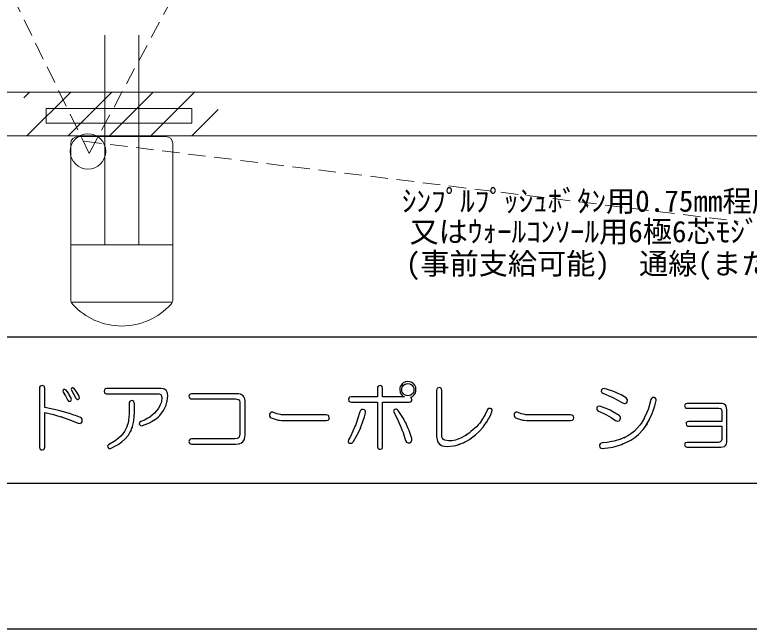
# Model space of a CAD drawing. Units: millimetres, scale not verified. Extents: x -6147 to 6028, y -4263 to 4212.
# Drawn here: x -4529 to -3018, y -4263 to -2998 of the extents above; entities that cross this region are included whole.
import ezdxf
from ezdxf.enums import TextEntityAlignment as Align

# ---------------------------------------------------------------- set-up
doc = ezdxf.new("R2010")
doc.units = ezdxf.units.MM
doc.header["$LTSCALE"] = 30
doc.linetypes.add('DASHED1', pattern=[1.8, 1.2, -0.6])
doc.layers.add('0-0', color=4, linetype='Continuous')
doc.layers.add('0-3__0-0_枠線', color=7, linetype='Continuous')
for name, color, linetype, lineweight in [('0-2__2-4_', 7, 'Continuous', 18), ('0-4__7-0_ジャムアングル', 7, 'Continuous', 18), ('0-9__A-2_', 7, 'Continuous', 18), ('0-C__A-3_', 7, 'Continuous', 18), ('0-D__2-3_配線', 7, 'DASHED1', 18), ('1-0__A-0_', 7, 'Continuous', 18)]:
    doc.layers.add(name, color=color, linetype=linetype, lineweight=lineweight)
doc.styles.add('ＭＳ ゴシック', font='')
doc.styles.get('ＭＳ ゴシック').set_extended_font_data('MS Gothic')

msp = doc.modelspace()

# ---------------------------------------------------------------- linework, layer by layer
at = {"layer": '0-0', "color": 6}
for p, q in [((-6146.7, -3660.83), (6027.78, -3660.83)), ((-6146.7, -3961.84), (-1050.14, -3961.84)), ((6027.78, -4262.86), (-6146.7, -4262.86))]:
    msp.add_line(p, q, dxfattribs=at)
at = {"layer": '0-2__2-4_', "color": 5}
for p, q in [((-4510.66, -3169.25), (-4498.93, -3157.51)), ((-4504.08, -3247.51), (-4414.08, -3157.51)), ((-4419.22, -3247.51), (-4329.22, -3157.51)), ((-4334.37, -3247.51), (-4244.37, -3157.51)), ((-4249.52, -3247.51), (-4159.52, -3157.51)), ((-4164.67, -3247.51), (-4110.66, -3193.51))]:
    msp.add_line(p, q, dxfattribs=at)
at = {"layer": '0-3__0-0_枠線'}
msp.add_line((-4293.62, -3796.08), (-4293.92, -3798.92), dxfattribs=at)
for points in [[(-4478.32, -3767.32), (-4478.32, -3887.74), (-4477.57, -3891.32), (-4476.97, -3892.21), (-4475.34, -3893.4), (-4472.95, -3893.7), (-4469.67, -3892.81), (-4468.93, -3892.21), (-4467.88, -3890.42), (-4467.59, -3887.74), (-4467.59, -3816.8), (-4449.55, -3820.97), (-4443.59, -3822.61), (-4431.82, -3826.19), (-4432.86, -3825.89), (-4420.04, -3830.36), (-4415.87, -3831.85), (-4407.38, -3835.28), (-4399.03, -3838.86), (-4395.01, -3839.3), (-4393.96, -3839.01), (-4392.03, -3837.81), (-4390.68, -3835.88), (-4390.39, -3831.85), (-4390.68, -3830.66), (-4392.03, -3828.57), (-4394.26, -3826.93), (-4403.95, -3823.06), (-4407.38, -3821.87), (-4414.38, -3819.63), (-4421.68, -3817.4), (-4436.29, -3813.37), (-4441.8, -3812.03), (-4454.02, -3809.35), (-4467.59, -3806.67), (-4467.59, -3767.32), (-4468.33, -3763.74), (-4468.93, -3762.85), (-4470.56, -3761.81), (-4472.95, -3761.36)], [(-4472.95, -3761.36), (-4476.23, -3762.25), (-4476.97, -3762.85), (-4478.02, -3764.79), (-4478.32, -3767.32)], [(-3783.05, -3784.61), (-3836.7, -3784.61), (-3840.28, -3785.35), (-3841.17, -3785.95), (-3842.22, -3787.59), (-3842.66, -3789.97), (-3841.77, -3793.25), (-3841.17, -3794), (-3839.23, -3795.04), (-3836.7, -3795.34), (-3783.05, -3795.34), (-3783.05, -3886.55), (-3782.3, -3890.12), (-3781.71, -3891.02), (-3780.07, -3892.21), (-3777.69, -3892.51), (-3774.41, -3891.61), (-3773.66, -3891.02), (-3772.62, -3889.23), (-3772.32, -3886.55), (-3772.32, -3795.34), (-3718.07, -3795.34), (-3714.49, -3794.59), (-3713.6, -3794), (-3712.41, -3792.36), (-3712.11, -3789.97), (-3712.71, -3787.29), (-3714.49, -3785.21), (-3711.22, -3783.71), (-3708.53, -3781.63), (-3705.55, -3777.75), (-3704.96, -3776.26), (-3704.06, -3773.13), (-3703.77, -3769.71), (-3704.36, -3764.64), (-3704.96, -3763.15), (-3706.45, -3760.32), (-3708.53, -3757.78), (-3712.41, -3754.95), (-3713.9, -3754.21)], [(-3713.9, -3754.21), (-3717.03, -3753.31), (-3720.46, -3753.01), (-3725.52, -3753.76), (-3727.01, -3754.21), (-3729.85, -3755.7), (-3732.38, -3757.78), (-3735.21, -3761.66), (-3735.96, -3763.15), (-3736.85, -3766.28), (-3737.15, -3769.71), (-3736.4, -3774.77), (-3735.96, -3776.26), (-3734.47, -3779.09), (-3732.38, -3781.63), (-3729.99, -3783.57), (-3727.61, -3784.61), (-3772.32, -3784.61), (-3772.32, -3767.32), (-3773.06, -3763.74), (-3773.66, -3762.85), (-3775.3, -3761.81), (-3777.69, -3761.36), (-3780.96, -3762.25), (-3781.71, -3762.85), (-3782.75, -3764.79), (-3783.05, -3767.32), (-3783.05, -3784.61)], [(-4233.71, -3767.32), (-4340.42, -3767.32), (-4343.25, -3768.07), (-4343.99, -3768.66), (-4344.89, -3770.3), (-4345.18, -3772.69), (-4344.44, -3775.97), (-4343.99, -3776.71), (-4342.5, -3777.75), (-4340.42, -3778.05), (-4236.69, -3778.05), (-4232.37, -3778.5), (-4228.94, -3779.84), (-4227.15, -3782.22), (-4226.56, -3785.8), (-4227.6, -3793.85), (-4228.34, -3796.53), (-4230.58, -3802.05), (-4230.28, -3801.6), (-4233.56, -3807.71), (-4234.9, -3809.8), (-4238.03, -3813.82), (-4241.46, -3817.99), (-4251.59, -3826.34), (-4255.17, -3828.57), (-4262.47, -3832.45), (-4270.07, -3835.28), (-4272.61, -3837.52), (-4273.05, -3840.65), (-4271.26, -3843.03), (-4270.52, -3843.48), (-4268.73, -3843.92), (-4266.5, -3843.63), (-4255.47, -3839.45), (-4252.04, -3837.96), (-4245.63, -3834.53), (-4246.23, -3834.83), (-4239.82, -3830.66), (-4237.88, -3829.17), (-4234.16, -3826.04)], [(-4234.16, -3826.04), (-4230.73, -3822.76), (-4223.43, -3812.92), (-4221.64, -3809.65), (-4218.36, -3802.79), (-4218.66, -3803.39), (-4216.27, -3795.64), (-4215.68, -3793.1), (-4214.93, -3787.74), (-4214.63, -3782.22), (-4215.08, -3776.86), (-4215.38, -3775.37), (-4216.27, -3773.13), (-4217.61, -3771.49), (-4221.49, -3768.96), (-4223.43, -3768.36), (-4228.05, -3767.62), (-4233.71, -3767.32)], [(-4073.75, -3778.05), (-4165.56, -3778.05), (-4168.54, -3778.8), (-4169.28, -3779.39), (-4170.32, -3781.03), (-4170.92, -3783.42), (-4169.88, -3786.7), (-4169.28, -3787.44), (-4167.64, -3788.48), (-4165.56, -3788.78), (-4074.95, -3788.78), (-4069.43, -3789.68), (-4068.24, -3790.42), (-4066.6, -3792.51), (-4066, -3795.34), (-4066, -3861.51), (-4067.49, -3867.32), (-4068.69, -3868.66), (-4071.96, -3870.45), (-4076.73, -3871.05), (-4165.56, -3871.05), (-4168.54, -3871.79), (-4169.28, -3872.39), (-4170.32, -3874.03), (-4170.92, -3876.41), (-4169.88, -3879.69), (-4169.28, -3880.44), (-4167.64, -3881.48), (-4165.56, -3881.78), (-4074.35, -3881.78), (-4067.79, -3881.18), (-4066, -3880.59), (-4062.72, -3879.09), (-4060.04, -3877.01), (-4057.06, -3872.84), (-4056.46, -3871.2), (-4055.57, -3867.47), (-4055.27, -3863.3), (-4055.27, -3792.95), (-4055.87, -3788.33)], [(-4055.87, -3788.33), (-4056.32, -3786.99), (-4057.66, -3784.46), (-4059.44, -3782.22), (-4063.47, -3779.69), (-4065.11, -3779.09), (-4068.98, -3778.35), (-4073.75, -3778.05)], [(-3572.72, -3838.41), (-3576.15, -3842.28), (-3579.58, -3846.01), (-3590.75, -3856.14), (-3594.63, -3859.12), (-3601.93, -3864.19), (-3599.55, -3862.7), (-3609.38, -3868.36), (-3608.49, -3867.92), (-3619.22, -3872.39), (-3622.65, -3873.43), (-3629.8, -3874.77), (-3636.81, -3875.22), (-3644.55, -3873.88), (-3647.09, -3872.24), (-3649.17, -3869.56), (-3649.62, -3868.51), (-3650.37, -3866.13), (-3650.52, -3863.3), (-3650.52, -3771.49), (-3651.26, -3767.92), (-3651.86, -3767.02), (-3653.5, -3765.98), (-3655.88, -3765.53), (-3659.16, -3766.43), (-3659.9, -3767.02), (-3660.95, -3768.96), (-3661.25, -3771.49)], [(-3661.25, -3771.49), (-3661.25, -3866.28), (-3659.76, -3875.37), (-3658.71, -3877.75), (-3655.58, -3881.78), (-3655.88, -3881.48), (-3651.11, -3884.61), (-3649.17, -3885.35), (-3644.85, -3886.25), (-3639.78, -3886.55), (-3626.37, -3885.35), (-3621.9, -3884.46), (-3613.26, -3881.93), (-3616.09, -3882.82), (-3604.61, -3878.35), (-3605.66, -3878.8), (-3593.44, -3871.94), (-3589.41, -3869.11), (-3581.36, -3862.85), (-3573.61, -3855.55), (-3565.72, -3846.76), (-3563.18, -3843.48), (-3558.56, -3836.77), (-3559.01, -3837.37), (-3554.24, -3829.47), (-3552.75, -3826.79), (-3550.07, -3820.97), (-3547.39, -3815.01), (-3546.94, -3811.88), (-3547.24, -3810.99), (-3548.43, -3809.5), (-3550.37, -3808.45), (-3553.94, -3808.45), (-3556.33, -3810.84), (-3561.24, -3821.12), (-3563.18, -3824.4), (-3566.91, -3830.66), (-3566.61, -3830.06), (-3571.23, -3836.47), (-3572.72, -3838.41)], [(-4293.92, -3798.92), (-4293.92, -3819.78), (-4295.11, -3833.49), (-4296, -3837.81), (-4298.54, -3845.86), (-4298.24, -3845.12), (-4302.11, -3853.16), (-4303.6, -3855.85), (-4307.18, -3860.62), (-4311.2, -3865.09), (-4319.7, -3872.69), (-4322.83, -3874.92), (-4329.24, -3879.24), (-4336.24, -3882.97), (-4338.18, -3885.21), (-4338.03, -3888.33), (-4335.65, -3890.72), (-4332.07, -3890.72), (-4320.3, -3884.91), (-4316.57, -3882.52), (-4309.27, -3877.16), (-4302.26, -3871.05), (-4295.56, -3863.3), (-4293.77, -3860.32), (-4290.34, -3854.06), (-4291.38, -3856.29), (-4287.66, -3847.2), (-4287.96, -3848.1), (-4284.98, -3837.22), (-4284.38, -3833.34), (-4283.49, -3825), (-4283.19, -3816.2), (-4283.19, -3798.92), (-4283.93, -3794.89), (-4284.53, -3794), (-4286.17, -3792.81), (-4288.55, -3792.36), (-4291.83, -3793.25), (-4292.58, -3794), (-4293.62, -3796.08)], [(-3220.32, -3789.97), (-3224.49, -3805.77), (-3226.28, -3810.69), (-3228.67, -3816.95), (-3234.18, -3828.72), (-3233.58, -3827.68), (-3240.44, -3839.16), (-3242.97, -3842.58), (-3248.49, -3849.14), (-3254.3, -3854.95), (-3264.43, -3862.4), (-3268.01, -3864.49), (-3275.76, -3868.51), (-3273.08, -3867.32), (-3284.1, -3871.94), (-3283.06, -3871.49), (-3296.03, -3875.52), (-3300.65, -3876.56), (-3310.34, -3878.2), (-3320.47, -3879.39), (-3324.05, -3880.59), (-3324.94, -3881.18), (-3325.98, -3882.97), (-3326.43, -3885.35), (-3325.54, -3888.33), (-3324.94, -3889.08), (-3323, -3890.12), (-3320.47, -3890.72), (-3303.78, -3888.78), (-3298.41, -3887.74), (-3291.55, -3885.95), (-3278.29, -3881.63), (-3279.48, -3882.08), (-3266.07, -3875.97), (-3261.75, -3873.58), (-3253.7, -3868.22), (-3245.95, -3862.11), (-3236.41, -3851.67), (-3233.43, -3847.95), (-3228.07, -3839.75)], [(-3228.07, -3839.75), (-3229.86, -3842.58), (-3223.15, -3831.11), (-3223.75, -3832.15), (-3217.49, -3818.44), (-3215.7, -3813.52), (-3212.42, -3803.24), (-3209.59, -3792.36), (-3209.59, -3789.23), (-3210.04, -3788.33), (-3211.53, -3786.84), (-3213.76, -3785.8), (-3217.19, -3786.1), (-3218.08, -3786.55), (-3219.42, -3787.89), (-3220.32, -3789.97)], [(-3076.46, -3798.32), (-3145.61, -3798.32), (-3148.89, -3799.06), (-3149.63, -3799.51), (-3150.68, -3801), (-3150.98, -3803.09), (-3150.23, -3806.07), (-3149.63, -3806.67), (-3147.99, -3807.56), (-3145.61, -3807.86), (-3080.63, -3807.86), (-3077.05, -3808.75), (-3076.16, -3809.35), (-3074.97, -3811.29), (-3074.67, -3813.82), (-3074.67, -3835.28), (-3142.63, -3835.28), (-3145.91, -3836.02), (-3146.65, -3836.47), (-3147.69, -3837.96), (-3147.99, -3840.05), (-3147.25, -3843.03), (-3146.65, -3843.63), (-3145.01, -3844.52), (-3142.63, -3844.82), (-3074.67, -3844.82), (-3074.67, -3872.24), (-3075.56, -3875.82), (-3076.31, -3876.71), (-3078.39, -3877.9), (-3081.23, -3878.2), (-3145.61, -3878.2), (-3148.89, -3878.95), (-3149.63, -3879.39), (-3150.68, -3880.88), (-3150.98, -3882.97), (-3150.23, -3885.95), (-3149.63, -3886.55), (-3147.99, -3887.44), (-3145.61, -3887.74)], [(-3145.61, -3887.74), (-3076.46, -3887.74), (-3069.31, -3886.4), (-3067.07, -3884.76), (-3065.13, -3882.08), (-3064.68, -3881.03), (-3064.09, -3878.65), (-3063.94, -3875.82), (-3063.94, -3810.24), (-3065.43, -3803.39), (-3067.07, -3801.3), (-3069.9, -3799.51), (-3070.94, -3799.06), (-3073.48, -3798.47), (-3076.46, -3798.32)]]:
    msp.add_lwpolyline(points, dxfattribs=at)
for points in [[(-3707.94, -3769.71), (-3708.38, -3773.43), (-3708.83, -3774.62), (-3709.87, -3776.71), (-3711.51, -3778.65), (-3714.49, -3780.88), (-3715.54, -3781.33), (-3717.92, -3782.07), (-3720.46, -3782.22), (-3724.18, -3781.78), (-3725.37, -3781.33), (-3727.46, -3780.29), (-3729.4, -3778.65), (-3731.63, -3775.67), (-3732.08, -3774.62), (-3732.68, -3772.24), (-3732.97, -3769.71), (-3732.53, -3765.98), (-3732.08, -3764.79), (-3730.89, -3762.7), (-3729.4, -3760.76), (-3726.42, -3758.53), (-3725.37, -3758.08), (-3722.99, -3757.49), (-3720.46, -3757.19), (-3716.73, -3757.63), (-3715.54, -3758.08), (-3713.45, -3759.27), (-3711.51, -3760.76), (-3709.28, -3763.74), (-3708.83, -3764.79), (-3708.09, -3767.17)], [(-4420.49, -3790.57), (-4418.55, -3793.25), (-4417.96, -3793.7), (-4416.62, -3794), (-4415.13, -3793.55), (-4413.19, -3792.06), (-4412.89, -3791.32), (-4412.74, -3789.38), (-4413.34, -3786.99), (-4417.06, -3780.29), (-4418.26, -3778.2), (-4420.79, -3774.33), (-4423.47, -3770.9), (-4426, -3769.41), (-4428.84, -3769.71), (-4430.18, -3772.24), (-4429.43, -3775.07), (-4424.81, -3782.22)], [(-4403.8, -3786.99), (-4401.86, -3789.53), (-4401.12, -3789.97), (-4399.48, -3790.12), (-4397.84, -3789.38), (-4396.05, -3786.99), (-4396.65, -3783.42), (-4400.67, -3776.11), (-4402.01, -3773.88), (-4404.69, -3770), (-4407.38, -3766.73), (-4409.46, -3765.68), (-4412.15, -3766.13), (-4413.49, -3768.51), (-4412.74, -3770.9), (-4408.12, -3778.5)], [(-3319.28, -3776.86), (-3303.48, -3783.57), (-3298.41, -3786.1), (-3288.43, -3791.46), (-3278.74, -3797.13), (-3275.01, -3798.32), (-3273.82, -3798.32), (-3271.74, -3797.57), (-3269.8, -3795.94), (-3268.6, -3791.76), (-3268.75, -3790.57), (-3269.65, -3788.33), (-3271.59, -3786.4), (-3281.57, -3780.58), (-3285.15, -3778.8), (-3292.75, -3775.37), (-3292, -3775.67), (-3300.65, -3772.24), (-3303.63, -3771.2), (-3309.89, -3769.26), (-3316.3, -3767.32), (-3319.87, -3767.77), (-3322.26, -3770.3), (-3322.41, -3773.43), (-3322.11, -3774.33), (-3321.07, -3775.82)], [(-3329.41, -3813.22), (-3316.15, -3819.18), (-3311.68, -3821.57), (-3302.44, -3827.08), (-3293.05, -3833.49), (-3289.32, -3834.68), (-3288.13, -3834.68), (-3286.04, -3833.94), (-3284.1, -3832.3), (-3282.91, -3828.42), (-3283.06, -3827.23), (-3283.95, -3825), (-3285.89, -3822.76), (-3298.41, -3815.16), (-3304.52, -3812.03), (-3312.27, -3808.6), (-3314.81, -3807.56), (-3325.83, -3803.68), (-3329.41, -3804.13), (-3331.79, -3806.67), (-3331.79, -3810.39)], [(-3888.76, -3821.57), (-3973.41, -3821.57), (-3980.56, -3821.27), (-3982.65, -3820.97), (-3986.52, -3820.23), (-3990.1, -3819.18), (-3998.45, -3816.2), (-4001.58, -3816.2), (-4002.47, -3816.65), (-4003.96, -3818.14), (-4005, -3820.38), (-4005.15, -3823.36), (-4004.85, -3824.25), (-4003.81, -3826.04), (-4002.02, -3827.53), (-3993.68, -3830.51), (-3986.97, -3832.3), (-3984.59, -3832.75), (-3979.52, -3833.34), (-3974.01, -3833.49), (-3888.76, -3833.49), (-3884.73, -3832.6), (-3883.84, -3832), (-3882.65, -3830.21), (-3882.2, -3827.53), (-3883.1, -3823.95), (-3883.84, -3823.06), (-3885.93, -3822.02)], [(-3819.41, -3815.01), (-3823.74, -3830.21), (-3825.38, -3835.28), (-3829.1, -3845.26), (-3828.8, -3844.37), (-3833.42, -3855.1), (-3838.79, -3865.83), (-3842.66, -3872.84), (-3843.26, -3876.11), (-3843.11, -3877.01), (-3842.36, -3878.65), (-3840.87, -3879.99), (-3837.15, -3879.99), (-3836.11, -3879.69), (-3834.17, -3878.5), (-3832.53, -3876.41), (-3824.48, -3862.4), (-3822.1, -3857.63), (-3817.48, -3847.65), (-3817.92, -3848.54), (-3813.45, -3837.22), (-3812.11, -3833.34), (-3809.73, -3825.44), (-3807.49, -3817.4), (-3807.64, -3813.67), (-3808.09, -3812.63), (-3809.73, -3811.14), (-3812.26, -3810.24), (-3815.84, -3810.69), (-3816.73, -3811.14), (-3818.22, -3812.78)], [(-3749.07, -3816.2), (-3742.22, -3829.17), (-3740.13, -3833.79), (-3735.96, -3843.48), (-3736.25, -3842.58), (-3731.93, -3853.76), (-3730.44, -3857.63), (-3727.76, -3865.68), (-3725.23, -3874.03), (-3722.99, -3877.46), (-3721.95, -3878.2), (-3719.56, -3878.95), (-3716.88, -3878.8), (-3713.45, -3876.86), (-3712.71, -3875.82), (-3711.96, -3873.43), (-3712.11, -3870.45), (-3718.07, -3853.61), (-3720.31, -3848.25), (-3724.93, -3838.11), (-3724.48, -3839.01), (-3729.99, -3828.57), (-3731.93, -3825.15), (-3735.96, -3818.74), (-3740.13, -3812.63), (-3742.81, -3810.39), (-3743.71, -3809.94), (-3745.49, -3809.8), (-3747.28, -3810.24), (-3749.22, -3811.88), (-3749.52, -3812.63), (-3749.67, -3814.27)], [(-3385.64, -3821.57), (-3470.29, -3821.57), (-3477.44, -3821.27), (-3479.53, -3820.97), (-3483.41, -3820.23), (-3486.98, -3819.18), (-3495.33, -3816.2), (-3498.46, -3816.2), (-3499.35, -3816.65), (-3500.84, -3818.14), (-3501.89, -3820.38), (-3502.03, -3823.36), (-3501.74, -3824.25), (-3500.69, -3826.04), (-3498.9, -3827.53), (-3490.56, -3830.51), (-3483.85, -3832.3), (-3481.47, -3832.75), (-3476.4, -3833.34), (-3470.89, -3833.49), (-3385.64, -3833.49), (-3381.62, -3832.6), (-3380.72, -3832), (-3379.53, -3830.21), (-3379.08, -3827.53), (-3379.98, -3823.95), (-3380.72, -3823.06), (-3382.81, -3822.02)]]:
    msp.add_lwpolyline(points, close=True, dxfattribs=at)
at = {"layer": '0-4__7-0_ジャムアングル'}
for p, q in [((-6112.52, -3157.51), (-2839.51, -3157.51)), ((-6112.52, -3247.51), (-2839.51, -3247.51))]:
    msp.add_line(p, q, dxfattribs=at)
at = {"layer": '0-9__A-2_'}
msp.add_lwpolyline([(-4464.95, -3221.05), (-4164.95, -3221.05), (-4164.95, -3191.05), (-4464.95, -3191.05)], close=True, dxfattribs=at)
at = {"layer": '0-C__A-3_'}
for p, q in [((-4344.04, -3040.37), (-4344.04, -3471.75)), ((-4274.04, -3040.37), (-4274.04, -3471.75)), ((-4344.02, -3221.44), (-4409.02, -3221.44)), ((-4209.02, -3221.44), (-4274.02, -3221.44)), ((-4274.02, -3471.75), (-4344.04, -3471.75))]:
    msp.add_line(p, q, dxfattribs=at)
msp.add_circle((-4378.58, -3279.44), 36.49, dxfattribs=at)
at = {"layer": '0-D__2-3_配線'}
for p, q in [((-4375.91, -3283.5), (-2645.79, -47.6)), ((-4375.91, -3283.5), (-5947.6, -60.48)), ((-4386.74, -3258.55), (-3040.58, -3423.39))]:
    msp.add_line(p, q, dxfattribs=at)
at = {"layer": '1-0__A-0_'}
for p, q in [((-4399.04, -3248.75), (-4219.04, -3248.75)), ((-4414.04, -3263.75), (-4414.04, -3584.11)), ((-4204.04, -3263.75), (-4204.04, -3584.11)), ((-4204.04, -3471.75), (-4414.04, -3471.75)), ((-4274.02, -3471.75), (-4344.04, -3471.75)), ((-4205.14, -3589.75), (-4412.95, -3589.75))]:
    msp.add_line(p, q, dxfattribs=at)
for centre, radius, start, end in [((-4399.04, -3263.75), 15, 90, 180), ((-4219.04, -3263.75), 15, 0, 90), ((-4399.04, -3584.11), 15, 180, 222.46372), ((-4309.04, -3501.75), 137, 222.46372, 317.53628), ((-4219.04, -3584.11), 15, 317.53628, 0)]:
    msp.add_arc(centre, radius, start, end, dxfattribs=at)

# ---------------------------------------------------------------- texts
at = {"layer": '0-2__2-4_', "color": 4, "style": 'ＭＳ ゴシック'}
for s, p in [('ｼﾝﾌﾟﾙﾌﾟｯｼｭﾎﾞﾀﾝ用0.75mm程度の2芯単線（ﾖﾘ線不可）', (-3732.77, -3416.7)), ('又はｳｫｰﾙｺﾝｿｰﾙ用6極6芯ﾓｼﾞｭﾗｰﾌﾟﾗｸﾞ付きｹｰﾌﾞﾙ', (-3717.05, -3479.6)), ('(事前支給可能)\u3000通線(または配管)※3', (-3724.6, -3545.59))]:
    msp.add_text(s, height=43.99, dxfattribs=at).set_placement(p, align=Align.BOTTOM_LEFT)

doc.saveas('drawing.dxf')
